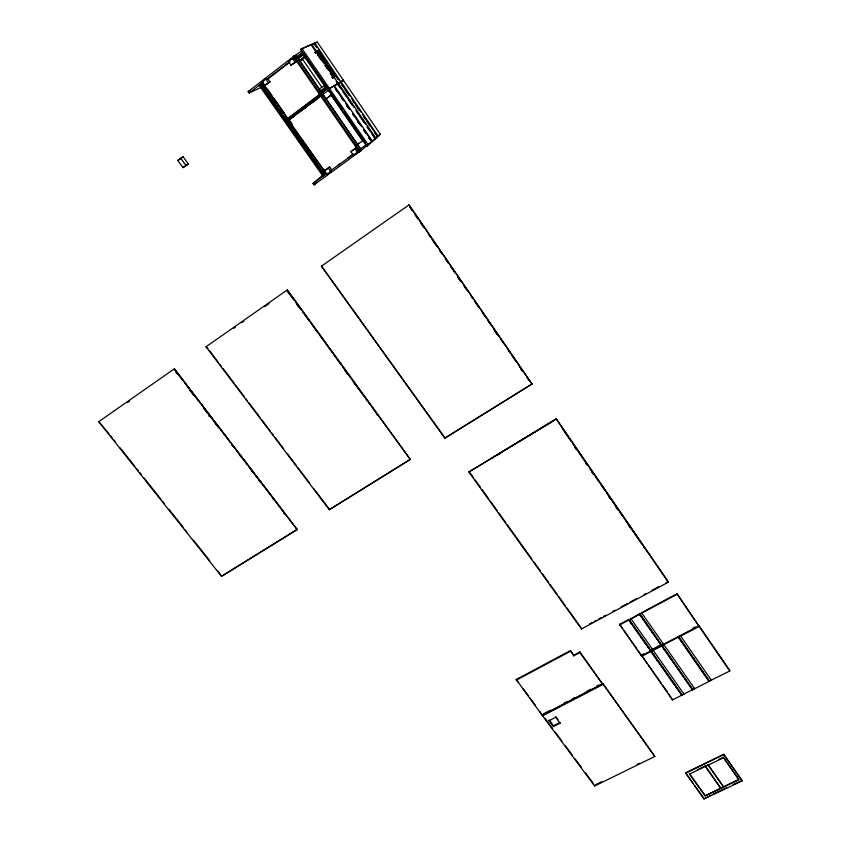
<?xml version="1.0" encoding="UTF-8"?>
<svg xmlns="http://www.w3.org/2000/svg" width="841" height="841" viewBox="0 0 841 841"><rect width="100%" height="100%" fill="white"/><g stroke="black" fill="none" stroke-linecap="round" stroke-linejoin="round"><path stroke-width="1.26" d="M708.963 680.726L708.658 681.42L729.778 671.002L729.683 670.266L699.06 625.778L641.315 655.78L619.565 624.337L628.795 619.418L628.406 620.059L629.247 619.87L639.843 614.214L639.128 614.329L639.644 613.699L629.247 619.754L650.987 650.745L650.377 650.535M654.834 756.458L602.934 683.775L542.634 715.081L542.55 715.838L594.619 785.999L654.834 756.458L602.934 683.775M573.741 655.15L570.429 650.577L516.237 679.507L542.119 715.249L602.471 683.912L579.912 651.87L573.741 655.15L573.688 655.864L579.859 652.574L579.912 651.87M594.619 785.999L594.65 785.189M581.457 628.973L468.879 471.99L556.143 418.744L668.217 581.562L668.259 582.224L581.457 628.973L581.499 628.28M573.688 655.864L570.429 650.577M560.064 723.144L560.127 722.387L553.483 725.804L553.42 726.561L560.064 723.144L555.733 717.289L549.089 720.716L553.42 726.561M549.089 720.716L549.162 719.959L553.483 725.804M542.119 715.249L539.901 711.412M668.259 582.224L556.143 418.744M532.038 384.127L408.978 204.92L321.462 266.145L444.805 438.161L532.038 384.127L408.978 204.92M493.12 457.819L493.257 457.262L491.848 458.124M444.805 438.161L532.101 383.801M410.355 459.501L287.244 289.945L206.024 346.765L329.273 509.73L410.355 459.501L287.244 289.945M377.357 415.012L372.248 407.433M329.273 509.73L409.388 459.827M663.812 643.775L661.699 645.152L639.98 614.025L641.851 612.647M297.199 529.599L174.35 368.8L98.765 421.688L221.614 576.421L297.199 529.599L174.35 368.8M284.679 513.83L284.605 513.063L283.785 513.578M284.205 512.873L276.468 502.455M356.227 386.019L363.953 396.048M221.614 576.421L217.808 570.881M258.797 479.759L258.618 479.181M257.998 478.718L248.705 466.271M313.199 44.089L314.271 43.29L312.043 44.195M313.22 44.089L314.534 43.301M236.815 451.123L247.138 464.232M711.581 679.948L709.489 681.105M694.929 688.348L692.858 689.62L709.362 681.305L678.655 637.036L677.93 637.215L678.309 636.605M692.469 689.21L691.996 689.767L692.721 689.694L681.336 695.192M209.535 415.57L209.094 415.338M209.84 415.969L219.385 428.058M321.462 266.145L444.931 437.804M287.086 291.144L294.203 300.321M206.024 346.765L207.895 348.563M683.828 693.404L684.164 693.814L682.146 694.897M652.721 649.105L650.976 650.619M340.784 81.777L314.849 43.038M98.765 421.688L108.867 433.641M340.889 81.934L343.464 80.358L380.321 134.245L367.012 145.892L372.279 141.414L363.848 129.913M378.156 136.126L372.437 141.225L334.329 85.74L341.025 81.808L378.103 136.158L380.321 134.245M360.631 150.907L379.081 135.496L375.916 137.798M360.821 150.728L359.37 152.032L293.362 56.526L294.234 55.853L295.843 55.17L361.504 150.266L314.029 184.894L313.062 183.517L322.713 175.243M357.446 152.431L357.267 151.401L358.15 150.623L356.132 147.711L350.897 151.685L353.43 155.343L357.446 152.431L354.913 148.762L356.132 147.711M360.537 148.868L322.923 94.392M353.43 155.343L357.772 152.137M289.315 120.883L287.517 122.187L324.079 174.255L325.835 172.941L288.947 121.115L326.897 174.613L331.207 171.438L330.692 170.702L331.659 169.871L329.64 166.991L324.363 170.996L329.64 166.991M326.897 174.613L331.207 171.438M314.029 184.894L315.953 183.222M362.913 140.573L356.552 145.209M338.219 83.28L317.089 52.321L315.732 53.361L315.028 52.331L317.551 50.471L335.307 76.384L332.794 78.234L332.09 77.214L333.677 76.068L317.33 52.216M338.387 83.364L375.843 138.155M340.374 82.092L337.041 84.047L337.903 83.658L354.04 107.364M340.374 81.998L343.359 80.2L317.267 42.05L314.87 43.028M374.823 138.996L375.696 138.26M375.338 138.618L367.307 126.728M371.838 141.74L368.757 137.493M300.552 49.388L311.433 44.447L300.552 49.388L367.17 146.124M260.994 87.411L249.157 93.004L248.148 91.574L293.772 56.347L294.781 57.808L292.71 59.406M294.97 55.842L301.562 50.838M261.435 85.036L263.254 83.753L261.435 85.036L285.425 119.212L287.223 117.908L261.856 81.903L265.798 78.854L266.776 79.411L267.964 78.865L270.056 81.861L264.484 85.656L270.056 81.861M288.368 61.435L292.794 58.166L293.32 58.933L294.434 58.45L296.526 61.477L290.997 65.241L288.368 61.435L292.794 58.166M261.856 81.903L266.24 78.655M249.157 93.004L262.634 82.607M266.786 79.401L289.598 61.813M263.307 82.492L261.278 84.058L286.35 119.769L319.843 94.539M267.375 79.348L289.987 62.003M296.221 57.188L302.56 52.3M313.725 43.89L317.267 42.05M297.325 57.997L303.433 53.298L327.044 87.59L320.778 92.321M298.092 58.881L303.223 54.938M304.095 54.266L302.886 54.455L325.845 87.779L327.317 86.928M337.977 83.364L328.074 89.346M290.997 65.241L296.526 61.477M298.786 61.025L304.968 56.263M299.417 61.204L305.546 56.852M299.575 61.151L305.272 56.946M300.269 61.319L302.35 59.722M177.714 160.368L183.128 156.773L188.384 163.984L183.002 167.611L177.714 160.368L180.247 158.981M181.204 158.245L183.128 156.773M183.002 167.611L188.384 163.984M628.795 619.607L631.749 623.885M663.885 644.122L662.13 645.646L692.858 689.62M680.558 635.428L678.813 637.079L699.134 626.482L699.06 625.778M318.718 89.157L325.215 85.414M319.706 91.511L326.392 86.634M321.157 91.385L325.288 88.284M325.845 87.779L325.951 86.97M321.273 93.099L328.432 87.706M285.141 120.494L319.969 94.255L320.968 95.695L286.14 121.903L289.325 119.969M321.756 92.867L328.053 88.126M321.283 93.488L327.633 88.704M328.179 89.503L334.098 85.824M321.882 95.18L287.338 121.178L324.941 174.739M322.219 94.959L328.621 90.145M291.112 118.497L293.173 116.952M301.393 110.76L306.534 106.891M311.685 103.012L316.826 99.143M337.325 84.153L340.594 88.221M342.098 81.146L343.359 80.2M342.203 81.304L343.464 80.358M329.535 91.354L329.966 91.017M329.63 91.974L330.303 91.501M326.319 98.628L331.764 94.591L330.481 92.731M326.14 98.839L331.343 94.938L365.909 144.936M356.542 144.694L358.623 143.18M350.897 151.685L354.913 148.762M364.899 143.191L365.33 142.865L343.99 111.864M338.05 165.088L340.163 163.553M347.554 158.171L352.842 154.334M313.062 183.517L327.033 173.214M330.05 171.175L353.409 154.197M356.605 151.885L358.729 150.339M359.864 149.341L366.203 144.726M337.588 83.743L336.232 81.398M377.041 137.02L377.683 136.547L362.303 114.187M233.367 328.547L235.469 327.086M241.766 322.692L243.869 321.22M264.768 306.629L269.067 303.633M127.433 402.597L129.556 401.073M337.693 83.9L335.307 85.34M311.065 44.962L311.738 44.415L316.111 50.933M208.715 416.127L209.672 415.401M340.363 82.229L349.888 96.063M283.491 513.189L284.311 512.674M222.981 575.307L297.409 529.199M331.764 94.591L328.4 90.302M290.082 119.275L289.22 119.79L292.29 124.174M468.879 471.99L556.08 419.26M493.961 456.842L509.583 447.401M511.812 446.045L515.155 444.027M517.383 442.681L537.462 430.539M539.691 429.194L543.044 427.165M545.273 425.819L550.844 422.445M498.293 454.697L500.532 453.341M287.223 117.908L262.855 83.942M653.163 649.715L651.418 651.355L661.993 645.846M329.493 90.334L329.02 90.607L329.84 91.806M683.912 694.004L653.184 650.314M321.935 92.962L296.852 56.62M332.794 78.234L332.09 77.214M335.307 76.384L317.551 50.471M589.594 623.917L591.906 622.666M594.219 621.425L596.532 620.174M598.845 618.934L601.157 617.683M603.47 616.442L605.783 615.192M612.721 611.46L615.034 610.209M620.805 607.097L627.743 603.354M630.056 602.114L636.994 598.372M643.933 594.64L646.245 593.389M652.027 590.277L658.966 586.545M665.904 582.802L668.217 581.562M676.973 593.693L698.703 625.851L676.973 593.693L641.599 612.721M516.132 680.243L570.377 651.291M619.565 625.031L629.1 619.943M677.026 594.366L639.98 614.025M313.882 43.564L316.847 47.832M641.315 655.78L641.294 655.065L643.586 653.867M653.783 648.548C657.315 646.95 661.11 643.838 661.562 645.226L639.833 614.098M692.952 628.111L695.223 626.923M629.1 619.828L651.071 650.881L650.566 651.523L651.27 651.312L682.019 695.097L672.506 699.891L641.725 655.675M661.688 645.278L661.32 645.972L678.655 637.036M641.746 656.4L651.27 651.312M543.36 713.893L550.308 710.277M564.227 703.055L566.55 701.846M572.343 698.839L574.666 697.631M586.261 691.607L590.897 689.2M596.7 686.182L599.013 684.984M542.55 715.838L602.913 684.511M595.827 784.611L601.725 781.72M637.11 764.353L639.465 763.197M685.552 772.795L723.849 754.356L742.235 780.9L703.959 798.95L685.552 772.795L693.205 783.465M685.594 773.331L723.849 754.356M697.61 769.631L705.778 765.709M718.613 759.528L723.281 757.289L738.808 779.313L705.052 795.838L738.882 779.859L723.281 757.289M705.052 795.838L689.483 774.098L723.344 757.825M703.959 798.95L710.866 795.123M713.179 794.02L727.087 787.46M732.889 784.727L742.161 780.353M248.148 91.574L250.523 90.46M262.276 83.585L259.974 84.657L323.89 175.653M639.391 614.329L661.194 645.289M650.829 651.533L681.652 695.15M315.732 53.361L315.028 52.331M293.362 56.526L295.212 55.737M708.889 681.399L678.298 637.215M110.497 435.691L112.116 437.74M113.745 439.79L115.375 441.83M120.252 447.98L134.886 466.419M136.505 468.458L138.134 470.508M139.764 472.558L141.393 474.608M143.832 477.677L160.904 499.186M162.523 501.236L164.153 503.286M169.03 509.425L183.664 527.864M185.293 529.914L186.912 531.964M193.419 540.153L209.682 560.632M174.539 369.62L183.317 381.057M184.915 383.139L200.074 402.902M201.672 404.973L208.852 414.34M220.952 430.098L230.35 442.355M231.916 444.395L235.837 449.504M259.207 479.959L274.902 500.406M175.864 372.048L177.462 374.119M189.425 389.709L193.409 394.913M203.774 408.421L207.769 413.614M214.665 422.603L218.649 427.796M231.401 444.416L232.999 446.487M239.843 455.401L241.409 457.441M250.818 469.709L252.384 471.748M259.175 480.589L260.763 482.671M272.726 498.25L274.313 500.332M209.472 350.655L218.155 362.135M219.732 364.227L221.309 366.308M222.886 368.4L233.945 383.012M235.522 385.104L244.205 396.584M245.782 398.676L247.359 400.768M248.936 402.85L259.995 417.472M261.572 419.554L270.255 431.044M271.832 433.126L273.409 435.218M274.996 437.309L283.68 448.789M287.622 454.014L296.305 465.494M297.882 467.585L309.73 483.239M313.672 488.463L329.462 509.341M516.237 679.507L518.529 682.598M523.113 688.768L528.453 695.98M529.977 698.03L535.328 705.231M544.957 718.225L552.726 728.684M555.049 731.828L562.04 741.247M565.141 745.431L572.132 754.85M575.233 759.034L581.446 767.402M585.336 772.637L593.094 783.097M555.796 716.532L557.961 719.454M180.605 158.15L185.893 165.393M295.738 302.424L301.089 309.761M302.613 311.864L309.499 321.304M311.023 323.407L317.898 332.847M320.2 335.99L321.725 338.093M322.24 338.797L323.764 340.899M325.299 343.002L332.184 352.453M333.719 354.555L341.372 365.057M342.897 367.16L350.55 377.662M352.085 379.754L355.911 385.01M365.467 398.119L370.744 405.362M297.031 304.789L298.566 306.891M345.01 370.618L347.301 373.772M353.43 382.182L354.965 384.284M579.859 652.574L602.471 683.912M694.729 785.599L703.906 798.403M469.036 471.423L473.63 477.825M475.154 479.959L480.516 487.433M482.04 489.567L488.926 499.165M490.461 501.299L497.346 510.908M498.871 513.042L505.756 522.639M507.291 524.773L531.775 558.918M534.067 562.124L540.185 570.661M542.477 573.856L548.605 582.393M550.13 584.527L557.015 594.135M558.55 596.269L565.436 605.867M566.96 608.001L580.732 627.207M705 795.292L689.441 773.562L689.483 774.098M708.059 764.606L723.659 787.05L708.111 765.142M619.565 624.337L622.571 628.574M624.064 630.697L636.805 648.705M638.298 650.829L641.294 655.065M642.482 656.737L646.971 663.097M648.474 665.22L661.215 683.239M662.719 685.352L667.207 691.712M668.711 693.836L672.506 699.891M628.753 620.017L650.482 650.881M261.54 83.932L263.759 87.075M268.174 93.383L269.646 95.475M274.071 101.772L275.543 103.874M279.969 110.171L281.441 112.273M285.12 117.519L286.602 119.622M287.58 121.03L289.083 123.164M294.35 130.66L297.357 134.949M301.866 141.372L304.873 145.651M308.626 151.002L310.886 154.218M315.386 160.642L316.889 162.776M323.659 172.416L325.162 174.55M259.112 85.319L323.028 176.274M631.013 618.808L652.753 649.694M651.407 651.239L682.156 695.023M644.479 641.967L645.972 644.101M656.148 658.545L657.641 660.679M670.382 678.761L673.378 683.018M676.374 687.276L677.878 689.41M723.912 754.882L742.235 780.9M641.767 613.068L663.475 644.101M663.917 644.721L694.624 688.6M265.798 78.854L268.426 82.618M328.316 168.126L330.849 171.743M661.993 645.72L692.721 689.694M640.222 614.971L641.715 617.115M646.214 623.528L647.707 625.662M652.196 632.075L653.699 634.209M663.864 648.716L665.357 650.86M669.846 657.273L671.349 659.407M661.636 645.909L692.353 689.746M323.722 169.136L325.225 171.27M262.297 81.693L262.834 82.45M263.78 83.848L264.442 84.804M267.417 89.03L271.874 95.39M273.357 97.503L284.489 113.377M326.75 173.572L327.265 174.297M680.6 636.017L711.286 680.201M678.803 636.952L709.499 681.231M678.267 636.826L682.009 642.209M686.498 648.663L689.494 652.973M692.479 657.273L693.983 659.428M699.964 668.038L702.96 672.337M288.778 61.256L289.315 62.024M353.252 154.313L353.767 155.049M302.35 58.944L321.661 86.938M294.234 55.853L360.242 151.391M292.374 58.344L295.012 62.15M334.476 87.159L344.022 101.057M345.493 103.191L349.898 109.603M352.831 113.882L361.641 126.707M335.79 89.503L337.252 91.637M341.646 98.04L343.117 100.163M346.776 105.503L348.973 108.699M352.642 114.029L354.103 116.163M357.761 121.493L359.969 124.699M363.627 130.029L365.824 133.225M346.692 105.556L348.121 107.711M357.688 121.556L359.118 123.722M368.684 137.567L370.145 139.701M301.866 48.368L329.388 88.358M329.493 88.515L368.326 144.936M699.134 626.482L729.778 671.002M409.861 207.359L412.079 210.576M415.044 214.876L417.998 219.165M420.952 223.464L423.906 227.753M428.342 234.197L430.56 237.414M432.043 239.559L436.468 246.003M439.433 250.292L442.387 254.592M445.341 258.881L448.295 263.18M450.513 266.397L454.949 272.841M457.903 277.131L460.857 281.43M463.822 285.719L466.776 290.019M471.139 296.358L472.621 298.513M474.85 301.74L478.561 307.133M482.261 312.516L485.236 316.826M487.454 320.053L491.165 325.435M493.383 328.673L497.84 335.128M500.805 339.438L503.77 343.748M508.216 350.213L510.445 353.441M511.927 355.596L516.374 362.061M519.339 366.371L522.303 370.671M526.75 377.136L528.978 380.363M562.282 428.542L571.018 441.22M573.194 444.384L577.567 450.723M579.018 452.836L587.018 464.463M590.077 468.9L593.735 474.219M595.933 477.404L599.591 482.723M601.052 484.847L604.711 490.166M606.908 493.352L610.566 498.671M612.038 500.794L618.093 509.593M619.565 511.738L623.99 518.161M625.462 520.306L641.672 543.854M329.409 90.681L330.061 91.637M330.597 92.415L342.497 109.698M337.199 102.486L338.671 104.62M345.651 114.754L347.848 117.94M348.216 118.486L349.688 120.62M354.093 127.012L355.554 129.146M356.637 130.712L358.834 133.898M457.788 277.393L460.006 280.61M494.781 331.123L496.999 334.35M520.747 368.842L522.229 370.997M574.603 447.044L576.053 449.168M585.525 462.918L586.976 465.031M591.507 471.601L593.704 474.787M608.358 496.074L610.555 499.27M615.875 506.986L618.082 510.203M628.416 525.205L629.888 527.349M331.06 95.012L362.576 140.783M318.319 49.966L327.843 63.874M329.304 66.008L338.828 79.916M351.349 98.197L360.842 112.053M318.203 50.25L320.389 53.456M323.228 57.766L325.499 60.994M329.167 66.26L331.354 69.456M334.161 73.798L338.061 79.338M341.688 84.542L343.149 86.676M345.157 89.693L348.973 95.18M352.621 100.499L354.082 102.634M356.069 105.63L359.065 110.16M363.554 116.457L365.005 118.592M366.991 121.567L370.008 126.118M374.487 132.415L375.938 134.549M311.822 45.792L315.512 51.185M317.74 54.423L323.659 63.054M325.131 65.22L328.831 70.612M330.313 72.768L332.531 76.005M356.248 110.592L359.937 115.974M361.409 118.118L365.835 124.573M317.446 54.539L321.315 60.089M325.004 65.472L327.212 68.699M330.166 73.009L332.384 76.237M342.623 91.259L344.095 93.404M345.01 94.655L346.481 96.799M348.51 99.827L352.368 105.388M356.048 110.749L358.255 113.966M359.528 115.9L364.142 122.555M367.086 126.844L370.029 131.133M372.237 134.35L375.075 138.744M643.891 547.071L643.901 547.701M720.674 787.88L705.136 766.014L720.737 788.427L720.674 787.88"/></g></svg>
